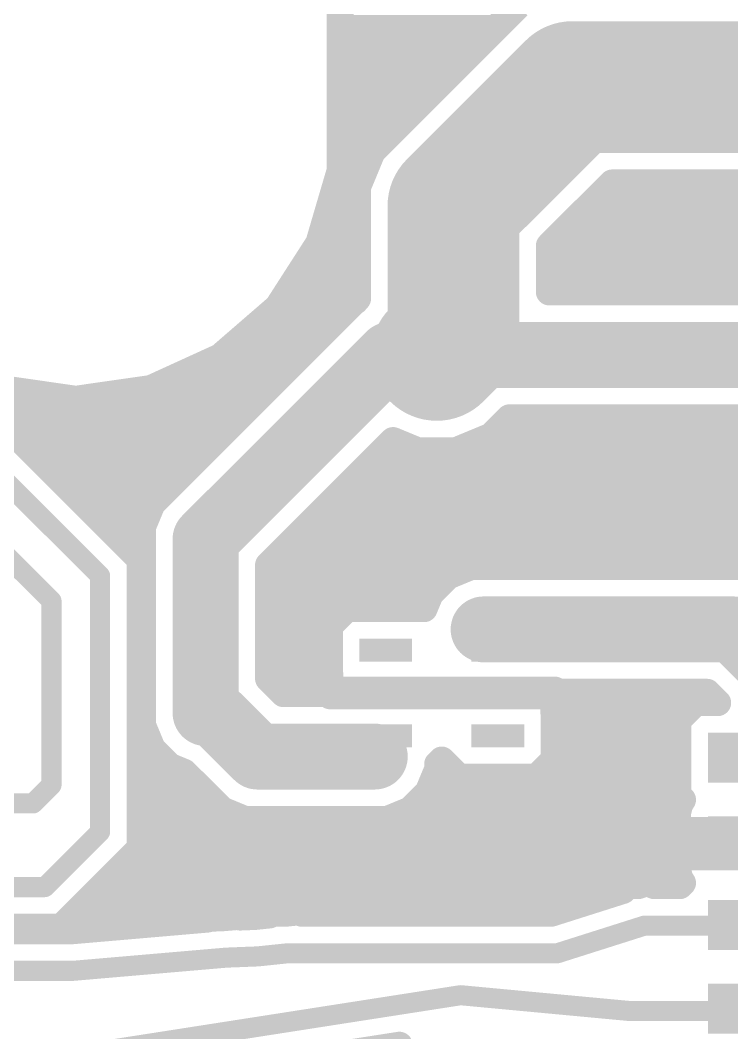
# Model space of a CAD drawing. Extents: x -40.6 to 40.6, y -25.6 to 25.6.
# Drawn here: x 13.29 to 24.08, y 2.24 to 17.6 of the extents above; entities that cross this region are included whole.
import ezdxf

# ---------------------------------------------------------------- set-up
doc = ezdxf.new("R2010")
doc.units = 0
doc.layers.add('16', color=175, linetype='CONTINUOUS')

# ---------------------------------------------------------------- blocks, each defined once
blk = doc.blocks.new('RECT')
blk.add_solid([(-0.5, -0.5), (0.5, -0.5), (-0.5, 0.5), (0.5, 0.5)])

msp = doc.modelspace()

# ---------------------------------------------------------------- linework, layer by layer
at = {"layer": '16'}
for points, const_width in [([(18.1443, 15.324), (18.1443, 25.3659)], 0.4064), ([(20.843, 17.8182), (19.0396, 16.0148)], 0.4064), ([(18.1443, 17.4752), (20.5001, 17.4752)], 0.4064), ([(21.6662, 16.5862), (19.8628, 14.7828)], 2), ([(21.8948, 16.5862), (21.6662, 16.5862)], 2), ([(31.0896, 16.5862), (21.8948, 16.5862)], 2), ([(18.1443, 17.0688), (20.0937, 17.0688)], 0.4064), ([(18.1443, 16.6624), (19.6873, 16.6624)], 0.4064), ([(18.1443, 16.256), (19.2809, 16.256)], 0.4064), ([(19.0396, 16.0148), (18.6308, 15.606)], 0.4064), ([(18.1443, 15.8496), (18.8745, 15.8496)], 0.4064), ([(18.6308, 15.606), (18.4096, 15.0719)], 0.4064), ([(19.8628, 14.7828), (19.8628, 12.7762)], 2), ([(17.8195, 14.2178), (18.1443, 15.324)], 0.4064), ([(18.1443, 15.4432), (18.5634, 15.4432)], 0.4064), ([(18.06, 15.0368), (18.4096, 15.0368)], 0.4064), ([(18.4096, 15.0719), (18.4096, 13.3781)], 0.4064), ([(21.316, 14.1809), (22.2681, 15.133)], 0.4064), ([(22.1719, 15.0368), (28.999, 15.0368)], 0.4064), ([(22.2681, 15.133), (28.9434, 15.133)], 0.4064), ([(17.9406, 14.6304), (18.4096, 14.6304)], 0.4064), ([(21.7655, 14.6304), (29.3437, 14.6304)], 0.4064), ([(17.1962, 13.2479), (17.8195, 14.2178)], 0.4064), ([(17.8195, 14.2178), (17.8195, 14.2178)], 0.4064), ([(17.8213, 14.224), (18.4096, 14.224)], 0.4064), ([(21.316, 13.4754), (21.316, 14.1809)], 0.4064), ([(21.3591, 14.224), (29.8618, 14.224)], 0.4064), ([(17.5623, 13.8176), (18.4096, 13.8176)], 0.4064), ([(21.316, 13.8176), (32.6728, 13.8176)], 0.4064), ([(13.9827, 9.6901), (9.8552, 13.8176)], 0.3048), ([(19.8628, 12.7762), (19.6088, 12.5222)], 2), ([(28.4598, 13.4754), (21.316, 13.4754)], 0.4064), ([(18.3577, 13.3303), (15.5637, 10.5363)], 0.4064), ([(17.3011, 13.4112), (18.4096, 13.4112)], 0.4064), ([(18.3733, 13.3367), (18.3577, 13.3303)], 0.4064), ([(18.3768, 13.3454), (18.3733, 13.3367)], 0.4064), ([(18.4096, 13.3781), (18.3768, 13.3454)], 0.4064), ([(16.3249, 12.493), (17.1962, 13.2479)], 0.4064), ([(17.1962, 13.2479), (17.1962, 13.2479)], 0.4064), ([(17.1962, 13.2479), (17.1962, 13.2479)], 0.4064), ([(9.5504, 13.0048), (13.589, 8.9662)], 0.3048), ([(16.9156, 13.0048), (18.0322, 13.0048)], 0.4064), ([(18.8976, 12.5222), (16.1036, 9.7282)], 1), ([(19.6088, 12.5222), (18.8976, 12.5222)], 1), ([(19.6088, 12.5222), (27.6352, 12.5222)], 1), ([(16.4466, 12.5984), (17.6258, 12.5984)], 0.4064), ([(14.5883, 9.9409), (12.1128, 12.4165)], 0.4064), ([(15.2762, 12.014), (16.3249, 12.493)], 0.4064), ([(16.3249, 12.493), (16.3249, 12.493)], 0.4064), ([(15.6659, 12.192), (17.2194, 12.192)], 0.4064), ([(12.994, 12.014), (14.1351, 11.85)], 0.4064), ([(14.1351, 11.85), (15.2762, 12.014)], 0.4064), ([(15.2762, 12.014), (15.2762, 12.014)], 0.4064), ([(12.7436, 11.7856), (16.813, 11.7856)], 0.4064), ([(14.1351, 11.85), (14.1351, 11.85)], 0.4064), ([(20.432, 11.2902), (20.7107, 11.569)], 0.4064), ([(20.7107, 11.569), (27.8754, 11.569)], 0.4064), ([(13.15, 11.3792), (16.4066, 11.3792)], 0.4064), ([(20.5209, 11.3792), (28.0652, 11.3792)], 0.4064), ([(17.0568, 9.3334), (18.9469, 11.2234)], 0.4064), ([(18.9469, 11.2234), (19.3197, 11.069)], 0.4064), ([(19.8979, 11.069), (20.432, 11.2902)], 0.4064), ([(19.3197, 11.069), (19.8979, 11.069)], 0.4064), ([(13.5564, 10.9728), (16.0002, 10.9728)], 0.4064), ([(18.6962, 10.9728), (28.4716, 10.9728)], 0.4064), ([(13.9628, 10.5664), (15.5938, 10.5664)], 0.4064), ([(18.2898, 10.5664), (28.878, 10.5664)], 0.4064), ([(15.5637, 10.5363), (15.2955, 10.2681)], 0.4064), ([(15.2955, 10.2681), (15.1504, 9.9178)], 0.4064), ([(14.3692, 10.16), (15.2507, 10.16)], 0.4064), ([(17.8834, 10.16), (29.2844, 10.16)], 0.4064), ([(14.6018, 9.9274), (14.5883, 9.9409)], 0.4064), ([(16.1036, 9.7282), (16.1036, 7.0866)], 1), ([(15.109, 9.4202), (14.6018, 9.9274)], 0.4064), ([(14.6018, 9.9274), (14.6018, 9.9274)], 0.4064), ([(15.1504, 9.9178), (15.1504, 6.897)], 0.4064), ([(13.9827, 9.6901), (14.0716, 9.6012)], 0.3048), ([(14.0716, 9.6012), (13.9827, 9.6901)], 0.3048), ([(14.7756, 9.7536), (15.1504, 9.7536)], 0.4064), ([(17.477, 9.7536), (29.6908, 9.7536)], 0.4064), ([(18.5674, 9.7282), (17.78, 8.9408)], 0.5), ([(18.8976, 9.7282), (18.5674, 9.7282)], 0.5), ([(18.8976, 9.7282), (28.1178, 9.7282)], 0.5), ([(14.351, 9.3218), (14.0716, 9.6012)], 0.3048), ([(15.109, 5.0324), (15.109, 9.4202)], 0.4064), ([(15.109, 9.3472), (15.1504, 9.3472)], 0.4064), ([(17.0568, 7.6084), (17.0568, 9.3334)], 0.4064), ([(17.0706, 9.3472), (30.0972, 9.3472)], 0.4064), ([(14.5034, 9.1694), (14.351, 9.3218)], 0.3048), ([(20.1304, 9.3098), (19.7801, 9.1647)], 0.4064), ([(24.2942, 9.3098), (20.1304, 9.3098)], 0.4064), ([(14.5034, 9.1186), (14.5034, 9.1694)], 0.3048), ([(14.5034, 9.1186), (14.5034, 5.588)], 0.3048), ([(19.7801, 9.1647), (19.5119, 8.8965)], 0.4064), ([(13.589, 8.9662), (13.7668, 8.7884)], 0.3048), ([(15.109, 8.9408), (15.1504, 8.9408)], 0.4064), ([(17.0568, 8.9408), (19.5562, 8.9408)], 0.4064), ([(17.78, 8.9408), (17.78, 7.62)], 0.5), ([(19.5119, 8.8965), (19.4179, 8.6696)], 0.4064), ([(13.7668, 8.7884), (13.7668, 6.1722)], 0.3048), ([(18.2473, 8.6696), (17.9818, 8.4041)], 0.4064), ([(19.4179, 8.6696), (18.2473, 8.6696)], 0.4064), ([(20.3962, 8.3566), (20.32, 8.3566)], 1), ([(24.0538, 8.3566), (20.3962, 8.3566)], 1), ([(24.0538, 8.3566), (24.1046, 8.3566)], 1), ([(24.1046, 8.3566), (25.1206, 7.3406)], 1), ([(15.109, 8.5344), (15.1504, 8.5344)], 0.4064), ([(17.0568, 8.5344), (18.1121, 8.5344)], 0.4064), ([(17.9818, 8.4041), (17.9818, 7.6787)], 0.4064), ([(20.535, 8.2178), (20.3962, 8.3566)], 0.3048), ([(15.109, 8.128), (15.1504, 8.128)], 0.4064), ([(17.0568, 8.128), (17.9818, 8.128)], 0.4064), ([(20.535, 8.0414), (20.535, 8.2178)], 0.3048), ([(15.109, 7.7216), (15.1504, 7.7216)], 0.4064), ([(17.0568, 7.7216), (17.9818, 7.7216)], 0.4064), ([(18.0086, 7.3914), (17.78, 7.62)], 0.5), ([(17.9897, 7.6708), (17.9778, 7.6266)], 0.4064), ([(17.9818, 7.6787), (17.9897, 7.6708)], 0.4064), ([(17.2858, 7.3794), (17.0568, 7.6084)], 0.4064), ([(17.9778, 7.6266), (17.9778, 7.3914)], 0.4064), ([(17.9778, 7.3794), (17.2858, 7.3794)], 0.4064), ([(18.1102, 7.3914), (18.0086, 7.3914)], 0.5), ([(17.9778, 7.3914), (18.835, 7.3914)], 0.4064), ([(18.835, 7.3914), (17.9778, 7.3914)], 0.4064), ([(17.9778, 7.3914), (17.9778, 7.3794)], 0.4064), ([(18.4658, 7.3914), (18.1102, 7.3914)], 0.5), ([(18.835, 7.3914), (18.4658, 7.3914)], 0.5), ([(18.4658, 7.3914), (20.535, 7.3914)], 0.5), ([(18.835, 7.3914), (18.835, 7.3914)], 0.4064), ([(20.535, 7.3914), (18.835, 7.3914)], 0.4064), ([(18.835, 7.3914), (18.835, 7.3914)], 0.4064), ([(18.835, 7.3914), (19.6922, 7.3914)], 0.4064), ([(19.6922, 7.3914), (20.535, 7.3914)], 0.4064), ([(20.535, 7.3914), (20.9804, 7.3914)], 0.5), ([(21.3922, 7.3914), (20.535, 7.3914)], 0.4064), ([(20.535, 7.3914), (20.535, 7.3914)], 0.4064), ([(20.535, 7.3914), (21.3922, 7.3914)], 0.4064), ([(20.535, 7.3914), (20.535, 7.3914)], 0.4064), ([(20.9804, 7.3914), (21.3868, 7.3914)], 0.5), ([(21.3868, 7.3914), (22.9108, 5.8674)], 0.5), ([(21.3922, 7.3914), (21.3922, 7.4034)], 0.4064), ([(21.3922, 7.4034), (23.7098, 7.4034)], 0.4064), ([(21.3922, 7.1562), (21.3922, 7.3914)], 0.4064), ([(23.7098, 7.4034), (23.87, 7.2432)], 0.4064), ([(15.109, 7.3152), (15.1504, 7.3152)], 0.4064), ([(16.3068, 7.0104), (16.891, 6.4262)], 1), ([(21.3922, 7.3152), (23.798, 7.3152)], 0.4064), ([(23.5323, 7.2432), (23.2668, 6.9777)], 0.4064), ([(23.87, 7.2432), (23.5323, 7.2432)], 0.4064), ([(16.1798, 7.0104), (16.1036, 7.0866)], 0.5), ([(16.3068, 7.0104), (16.1798, 7.0104)], 0.5), ([(21.3803, 7.112), (21.3922, 7.1562)], 0.4064), ([(21.3882, 7.1041), (21.3803, 7.112)], 0.4064), ([(21.3882, 6.3787), (21.3882, 7.1041)], 0.4064), ([(15.109, 6.9088), (15.1504, 6.9088)], 0.4064), ([(15.1504, 6.897), (15.2955, 6.5467)], 0.4064), ([(21.3882, 6.9088), (23.2668, 6.9088)], 0.4064), ([(23.2668, 6.9777), (23.2668, 5.8423)], 0.4064), ([(16.891, 6.4262), (18.4912, 6.4262)], 1), ([(18.4912, 6.4262), (18.669, 6.4262)], 1), ([(18.8064, 6.7414), (18.4912, 6.4262)], 0.3048), ([(18.835, 6.7414), (18.8064, 6.7414)], 0.3048), ([(15.109, 6.5024), (15.3398, 6.5024)], 0.4064), ([(15.2955, 6.5467), (15.5637, 6.2785)], 0.4064), ([(18.3778, 6.5396), (18.4912, 6.4262)], 0.3048), ([(21.3882, 6.5024), (23.2668, 6.5024)], 0.4064), ([(15.5637, 6.2785), (15.7805, 6.1887)], 0.4064), ([(19.6222, 6.3127), (19.685, 6.3755)], 0.4064), ([(19.6222, 6.2366), (19.6222, 6.3127)], 0.4064), ([(19.685, 6.3755), (19.9473, 6.1132)], 0.4064), ([(21.1227, 6.1132), (21.3882, 6.3787)], 0.4064), ([(13.7668, 6.1722), (13.7668, 5.9944)], 0.3048), ([(15.7805, 6.1887), (16.0829, 5.8863)], 0.4064), ([(19.4771, 5.8863), (19.6222, 6.2366)], 0.4064), ([(19.9473, 6.1132), (21.1227, 6.1132)], 0.4064), ([(13.7668, 5.9944), (13.4874, 5.715)], 0.3048), ([(15.109, 6.096), (15.8732, 6.096)], 0.4064), ([(19.564, 6.096), (23.2668, 6.096)], 0.4064), ([(16.0829, 5.8863), (16.3511, 5.6181)], 0.4064), ([(19.2089, 5.6181), (19.4771, 5.8863)], 0.4064), ([(22.9108, 5.8674), (22.9108, 5.4356)], 0.5), ([(23.2668, 5.8423), (23.3374, 5.7717)], 0.4064), ([(11.5376, 5.715), (13.4874, 5.715)], 0.3048), ([(15.109, 5.6896), (16.2796, 5.6896)], 0.4064), ([(19.2804, 5.6896), (23.2921, 5.6896)], 0.4064), ([(23.294, 5.6965), (23.2628, 5.5802)], 0.4064), ([(23.3374, 5.7717), (23.294, 5.6965)], 0.4064), ([(14.5034, 5.588), (14.5034, 5.2832)], 0.3048), ([(16.3511, 5.6181), (16.7014, 5.473)], 0.4064), ([(18.8586, 5.473), (19.2089, 5.6181)], 0.4064), ([(22.9108, 5.4356), (23.2664, 5.08)], 0.5), ([(23.2628, 5.5802), (23.2628, 5.14)], 0.4064), ([(16.7014, 5.473), (18.8586, 5.473)], 0.4064), ([(14.4526, 5.2324), (14.351, 5.1308)], 0.3048), ([(14.5034, 5.2832), (14.4526, 5.2324)], 0.3048), ([(15.109, 5.2832), (23.2628, 5.2832)], 0.4064), ([(23.2664, 5.1054), (23.2918, 5.1054)], 0.8128), ([(23.2918, 5.1054), (26.8604, 5.1054)], 0.8128), ([(13.6652, 4.445), (14.351, 5.1308)], 0.3048), ([(14.7034, 4.6268), (15.109, 5.0324)], 0.4064), ([(23.2918, 5.1054), (23.2664, 5.1054)], 0.5), ([(23.2664, 5.08), (23.3172, 5.08)], 0.5), ([(23.3172, 5.08), (23.2918, 5.1054)], 0.5), ([(23.2628, 5.14), (26.895, 5.14)], 0.4064), ([(26.895, 5.14), (23.2628, 5.14)], 0.4064), ([(23.2628, 5.14), (23.2628, 4.6998)], 0.4064), ([(14.9534, 4.8768), (23.2628, 4.8768)], 0.4064), ([(14.6018, 4.5252), (14.7034, 4.6268)], 0.4064), ([(23.2628, 4.6998), (23.294, 4.5835)], 0.4064), ([(23.294, 4.5835), (23.3374, 4.5083)], 0.4064), ([(13.916, 3.8394), (14.6018, 4.5252)], 0.4064), ([(14.547, 4.4704), (22.6771, 4.4704)], 0.4064), ([(14.6018, 4.5252), (14.6018, 4.5252)], 0.4064), ([(22.5076, 4.4664), (22.4345, 4.3933)], 0.4064), ([(22.6645, 4.4664), (22.5076, 4.4664)], 0.4064), ([(22.8141, 4.5139), (22.6645, 4.4664)], 0.4064), ([(22.9059, 4.4664), (22.8141, 4.5139)], 0.4064), ([(22.8981, 4.4704), (23.2995, 4.4704)], 0.4064), ([(23.2955, 4.4664), (22.9059, 4.4664)], 0.4064), ([(23.3374, 4.5083), (23.2955, 4.4664)], 0.4064), ([(13.6144, 4.445), (11.5376, 4.445)], 0.3048), ([(13.6144, 4.445), (13.6652, 4.445)], 0.3048), ([(22.4345, 4.3933), (21.3453, 4.0472)], 0.4064), ([(16.1307, 3.9582), (14.0709, 3.7806)], 0.4064), ([(14.1406, 4.064), (17.4777, 4.064)], 0.4064), ([(16.1418, 3.9702), (16.1307, 3.9582)], 0.4064), ([(16.3784, 3.9796), (16.1418, 3.9702)], 0.4064), ([(16.6143, 3.9999), (16.3784, 3.9796)], 0.4064), ([(16.6268, 3.9894), (16.6143, 3.9999)], 0.4064), ([(16.8537, 3.9983), (16.6268, 3.9894)], 0.4064), ([(17.0732, 4.0214), (16.8537, 3.9983)], 0.4064), ([(17.099, 4.0472), (17.0732, 4.0214)], 0.4064), ([(17.318, 4.0472), (17.099, 4.0472)], 0.4064), ([(17.5359, 4.0701), (17.318, 4.0472)], 0.4064), ([(17.5642, 4.0472), (17.5359, 4.0701)], 0.4064), ([(17.5435, 4.064), (21.3982, 4.064)], 0.4064), ([(21.3453, 4.0472), (17.5642, 4.0472)], 0.4064), ([(12.4729, 3.8394), (13.916, 3.8394)], 0.4064), ([(21.4392, 3.4416), (22.7584, 3.8608)], 0.3048), ([(26.8858, 3.8608), (22.7584, 3.8608)], 0.3048), ([(14.0709, 3.7806), (12.4729, 3.7806)], 0.4064), ([(16.4164, 3.375), (16.8974, 3.394)], 0.3048), ([(16.8974, 3.394), (17.3498, 3.4416)], 0.3048), ([(17.3498, 3.4416), (21.4392, 3.4416)], 0.3048), ([(14.097, 3.175), (16.4164, 3.375)], 0.3048), ([(13.9446, 3.175), (11.5376, 3.175)], 0.3048), ([(14.097, 3.175), (13.9446, 3.175)], 0.3048), ([(14.1986, 1.905), (19.9694, 2.805)], 0.3048), ([(19.9694, 2.805), (22.5298, 2.5654)], 0.3048), ([(22.5298, 2.5654), (26.7462, 2.5654)], 0.3048), ([(15.2615, 1.4579), (19.0414, 2.0474)], 0.4064), ([(18.943, 2.032), (19.0261, 2.032)], 0.4064), ([(19.0414, 2.0474), (18.9975, 2.0035)], 0.4064)]:
    msp.add_lwpolyline(points, dxfattribs=dict(at, const_width=const_width))
for points, const_width in [([(18.1443, 17.5768, 1), (18.1443, 17.3736)], 0.2032), ([(20.5001, 17.3736, 1), (20.5001, 17.5768)], 0.2032), ([(21.6662, 17.0862, 1), (21.6662, 16.0862)], 1), ([(22.0198, 16.2326, 1), (21.3126, 16.9398)], 1), ([(21.8948, 17.0862, 1), (21.8948, 16.0862)], 1), ([(21.8948, 16.0862, 1), (21.8948, 17.0862)], 1), ([(18.1443, 17.1704, 1), (18.1443, 16.9672)], 0.2032), ([(20.0937, 16.9672, 1), (20.0937, 17.1704)], 0.2032), ([(18.1443, 16.764, 1), (18.1443, 16.5608)], 0.2032), ([(19.6873, 16.5608, 1), (19.6873, 16.764)], 0.2032), ([(18.1443, 16.3576, 1), (18.1443, 16.1544)], 0.2032), ([(19.2809, 16.1544, 1), (19.2809, 16.3576)], 0.2032), ([(18.9678, 16.0866, 1), (19.1115, 15.9429)], 0.2032), ([(19.1115, 15.9429, 1), (18.9678, 16.0866)], 0.2032), ([(18.1443, 15.9512, 1), (18.1443, 15.748)], 0.2032), ([(18.8745, 15.748, 1), (18.8745, 15.9512)], 0.2032), ([(18.559, 15.6778, 1), (18.7027, 15.5341)], 0.2032), ([(18.7247, 15.5671, 1), (18.537, 15.6448)], 0.2032), ([(20.3628, 14.7828, 1), (19.3628, 14.7828)], 1), ([(18.1443, 15.5448, 1), (18.1443, 15.3416)], 0.2032), ([(18.2418, 15.2953, 1), (18.0468, 15.3526)], 0.2032), ([(18.5634, 15.3416, 1), (18.5634, 15.5448)], 0.2032), ([(19.5092, 15.1364, 1), (20.2164, 14.4292)], 1), ([(18.0427, 15.324, 1), (18.2459, 15.324)], 0.2032), ([(18.06, 15.1384, 1), (18.06, 14.9352)], 0.2032), ([(18.5112, 15.0719, 1), (18.308, 15.0719)], 0.2032), ([(18.3157, 15.1107, 1), (18.5035, 15.033)], 0.2032), ([(18.4096, 14.9352, 1), (18.4096, 15.1384)], 0.2032), ([(22.1719, 15.1384, 1), (22.1719, 14.9352)], 0.2032), ([(22.2681, 15.2346, 1), (22.2681, 15.0314)], 0.2032), ([(22.34, 15.0612, 1), (22.1963, 15.2048)], 0.2032), ([(17.9406, 14.732, 1), (17.9406, 14.5288)], 0.2032), ([(18.4096, 14.5288, 1), (18.4096, 14.732)], 0.2032), ([(21.7655, 14.732, 1), (21.7655, 14.5288)], 0.2032), ([(17.9211, 14.2178, 1), (17.7179, 14.2178)], 0.2032), ([(17.722, 14.2464, 1), (17.917, 14.1892)], 0.2032), ([(17.7179, 14.2178, 1), (17.9211, 14.2178)], 0.2032), ([(17.8213, 14.3256, 1), (17.8213, 14.1224)], 0.2032), ([(17.905, 14.1629, 1), (17.734, 14.2727)], 0.2032), ([(18.4096, 14.1224, 1), (18.4096, 14.3256)], 0.2032), ([(21.4176, 14.1809, 1), (21.2144, 14.1809)], 0.2032), ([(21.2442, 14.2527, 1), (21.3878, 14.109)], 0.2032), ([(21.3591, 14.3256, 1), (21.3591, 14.1224)], 0.2032), ([(17.5623, 13.9192, 1), (17.5623, 13.716)], 0.2032), ([(18.4096, 13.716, 1), (18.4096, 13.9192)], 0.2032), ([(21.316, 13.9192, 1), (21.316, 13.716)], 0.2032), ([(20.2164, 12.4226, 1), (19.5092, 13.1298)], 1), ([(21.316, 13.577, 1), (21.316, 13.3738)], 0.2032), ([(17.3011, 13.5128, 1), (17.3011, 13.3096)], 0.2032), ([(18.3188, 13.4242, 1), (18.3965, 13.2364)], 0.2032), ([(18.4707, 13.3065, 1), (18.283, 13.3842)], 0.2032), ([(18.4295, 13.2584, 1), (18.2858, 13.4021)], 0.2032), ([(18.4121, 13.2429, 1), (18.3344, 13.4306)], 0.2032), ([(18.4814, 13.3063, 1), (18.3378, 13.45)], 0.2032), ([(18.4096, 13.3096, 1), (18.4096, 13.5128)], 0.2032), ([(21.2144, 13.4754, 1), (21.4176, 13.4754)], 0.2032), ([(17.1962, 13.3495, 1), (17.1962, 13.1463)], 0.2032), ([(17.2978, 13.2479, 1), (17.0946, 13.2479)], 0.2032), ([(17.1107, 13.3029, 1), (17.2817, 13.193)], 0.2032), ([(17.2627, 13.1712, 1), (17.1297, 13.3247)], 0.2032), ([(17.1962, 13.1463, 1), (17.1962, 13.3495)], 0.2032), ([(18.2794, 13.3756, 1), (18.4671, 13.2979)], 0.2032), ([(18.305, 13.4172, 1), (18.4487, 13.2735)], 0.2032), ([(18.308, 13.3781, 1), (18.5112, 13.3781)], 0.2032), ([(19.2552, 12.8758, 1), (19.9624, 12.1686)], 1), ([(17.0946, 13.2479, 1), (17.2978, 13.2479)], 0.2032), ([(19.3628, 12.7762, 1), (20.3628, 12.7762)], 1), ([(16.9156, 13.1064, 1), (16.9156, 12.9032)], 0.2032), ([(18.0322, 12.9032, 1), (18.0322, 13.1064)], 0.2032), ([(18.8976, 12.7722, 1), (18.8976, 12.2722)], 0.5), ([(19.0744, 12.3454, 1), (18.7208, 12.699)], 0.5), ([(19.6088, 12.7722, 1), (19.6088, 12.2722)], 0.5), ([(19.6088, 12.2722, 1), (19.6088, 12.7722)], 0.5), ([(16.4466, 12.7, 1), (16.4466, 12.4968)], 0.2032), ([(17.6258, 12.4968, 1), (17.6258, 12.7)], 0.2032), ([(16.3249, 12.5946, 1), (16.3249, 12.3914)], 0.2032), ([(16.2584, 12.5697, 1), (16.3915, 12.4162)], 0.2032), ([(16.3671, 12.4005, 1), (16.2827, 12.5854)], 0.2032), ([(16.3249, 12.3914, 1), (16.3249, 12.5946)], 0.2032), ([(15.6659, 12.2936, 1), (15.6659, 12.0904)], 0.2032), ([(17.2194, 12.0904, 1), (17.2194, 12.2936)], 0.2032), ([(15.2762, 12.1156, 1), (15.2762, 11.9124)], 0.2032), ([(15.234, 12.1065, 1), (15.3184, 11.9216)], 0.2032), ([(15.2907, 11.9135, 1), (15.2618, 12.1146)], 0.2032), ([(15.2762, 11.9124, 1), (15.2762, 12.1156)], 0.2032), ([(14.1351, 11.9516, 1), (14.1351, 11.7484)], 0.2032), ([(14.1206, 11.9505, 1), (14.1496, 11.7494)], 0.2032), ([(14.1206, 11.7494, 1), (14.1496, 11.9505)], 0.2032), ([(14.1351, 11.7484, 1), (14.1351, 11.9516)], 0.2032), ([(16.813, 11.684, 1), (16.813, 11.8872)], 0.2032), ([(20.7107, 11.6706, 1), (20.7107, 11.4674)], 0.2032), ([(20.7826, 11.4972, 1), (20.6389, 11.6408)], 0.2032), ([(16.4066, 11.2776, 1), (16.4066, 11.4808)], 0.2032), ([(20.5209, 11.4808, 1), (20.5209, 11.2776)], 0.2032), ([(18.9858, 11.3173, 1), (18.908, 11.1296)], 0.2032), ([(19.0187, 11.1516, 1), (18.875, 11.2953)], 0.2032), ([(20.3601, 11.3621, 1), (20.5038, 11.2184)], 0.2032), ([(20.4708, 11.1964, 1), (20.3931, 11.3841)], 0.2032), ([(19.3197, 11.1706, 1), (19.3197, 10.9674)], 0.2032), ([(19.2809, 10.9751, 1), (19.3586, 11.1629)], 0.2032), ([(19.859, 11.1629, 1), (19.9367, 10.9751)], 0.2032), ([(19.8979, 10.9674, 1), (19.8979, 11.1706)], 0.2032), ([(13.5564, 11.0744, 1), (13.5564, 10.8712)], 0.2032), ([(16.0002, 10.8712, 1), (16.0002, 11.0744)], 0.2032), ([(18.6962, 11.0744, 1), (18.6962, 10.8712)], 0.2032), ([(13.9628, 10.668, 1), (13.9628, 10.4648)], 0.2032), ([(15.5938, 10.4648, 1), (15.5938, 10.668)], 0.2032), ([(18.2898, 10.668, 1), (18.2898, 10.4648)], 0.2032), ([(15.4918, 10.6081, 1), (15.6355, 10.4644)], 0.2032), ([(15.6355, 10.4644, 1), (15.4918, 10.6081)], 0.2032), ([(15.3894, 10.2293, 1), (15.2016, 10.307)], 0.2032), ([(14.3692, 10.2616, 1), (14.3692, 10.0584)], 0.2032), ([(15.2237, 10.34, 1), (15.3674, 10.1963)], 0.2032), ([(15.2507, 10.0584, 1), (15.2507, 10.2616)], 0.2032), ([(17.8834, 10.2616, 1), (17.8834, 10.0584)], 0.2032), ([(14.6601, 10.0128, 1), (14.5164, 9.8691)], 0.2032), ([(16.3536, 9.7282, 1), (15.8536, 9.7282)], 0.5), ([(15.9268, 9.905, 1), (16.2804, 9.5514)], 0.5), ([(14.6018, 10.029, 1), (14.6018, 9.8258)], 0.2032), ([(14.6737, 9.9992, 1), (14.53, 9.8556)], 0.2032), ([(14.5165, 9.8691, 1), (14.6601, 10.0128)], 0.2032), ([(14.53, 9.8556, 1), (14.6737, 9.9992)], 0.2032), ([(14.6018, 9.8258, 1), (14.6018, 10.029)], 0.2032), ([(15.252, 9.9178, 1), (15.0488, 9.9178)], 0.2032), ([(15.0565, 9.9567, 1), (15.2443, 9.8789)], 0.2032), ([(14.0366, 9.744, 1), (13.9288, 9.6362)], 0.1524), ([(14.0366, 9.744, 1), (13.9288, 9.6362)], 0.1524), ([(14.7756, 9.8552, 1), (14.7756, 9.652)], 0.2032), ([(15.1504, 9.652, 1), (15.1504, 9.8552)], 0.2032), ([(17.477, 9.8552, 1), (17.477, 9.652)], 0.2032), ([(18.5674, 9.8532, 1), (18.5674, 9.6032)], 0.25), ([(18.6558, 9.6398, 1), (18.479, 9.8166)], 0.25), ([(18.8976, 9.8532, 1), (18.8976, 9.6032)], 0.25), ([(18.8976, 9.6032, 1), (18.8976, 9.8532)], 0.25), ([(13.9288, 9.6362, 1), (14.0366, 9.744)], 0.1524), ([(14.1255, 9.6551, 1), (14.0177, 9.5473)], 0.1524), ([(14.0177, 9.5473, 1), (14.1255, 9.6551)], 0.1524), ([(14.0177, 9.5473, 1), (14.1255, 9.6551)], 0.1524), ([(15.2106, 9.4202, 1), (15.0074, 9.4202)], 0.2032), ([(15.109, 9.4488, 1), (15.109, 9.2456)], 0.2032), ([(15.0372, 9.3484, 1), (15.1808, 9.4921)], 0.2032), ([(15.1504, 9.2456, 1), (15.1504, 9.4488)], 0.2032), ([(17.1584, 9.3334, 1), (16.9552, 9.3334)], 0.2032), ([(17.0706, 9.4488, 1), (17.0706, 9.2456)], 0.2032), ([(14.4049, 9.3757, 1), (14.2971, 9.2679)], 0.1524), ([(14.2971, 9.2679, 1), (14.4049, 9.3757)], 0.1524), ([(16.985, 9.4052, 1), (17.1286, 9.2615)], 0.2032), ([(20.1304, 9.4114, 1), (20.1304, 9.2082)], 0.2032), ([(20.1693, 9.2159, 1), (20.0915, 9.4037)], 0.2032), ([(14.5796, 9.1694, 1), (14.4272, 9.1694)], 0.1524), ([(14.5796, 9.1186, 1), (14.4272, 9.1186)], 0.1524), ([(14.4495, 9.1155, 1), (14.5573, 9.2233)], 0.1524), ([(19.7412, 9.2585, 1), (19.8189, 9.0708)], 0.2032), ([(19.8519, 9.0928, 1), (19.7082, 9.2365)], 0.2032), ([(13.6429, 9.0201, 1), (13.5351, 8.9123)], 0.1524), ([(13.5351, 8.9123, 1), (13.6429, 9.0201)], 0.1524), ([(14.4272, 9.1186, 1), (14.5796, 9.1186)], 0.1524), ([(15.109, 9.0424, 1), (15.109, 8.8392)], 0.2032), ([(15.1504, 8.8392, 1), (15.1504, 9.0424)], 0.2032), ([(17.0568, 9.0424, 1), (17.0568, 8.8392)], 0.2032), ([(17.905, 8.9408, 1), (17.655, 8.9408)], 0.25), ([(17.6916, 9.0292, 1), (17.8684, 8.8524)], 0.25), ([(19.4401, 8.9684, 1), (19.5838, 8.8247)], 0.2032), ([(19.6058, 8.8577, 1), (19.418, 8.9354)], 0.2032), ([(19.5562, 8.8392, 1), (19.5562, 9.0424)], 0.2032), ([(13.843, 8.7884, 1), (13.6906, 8.7884)], 0.1524), ([(13.7129, 8.7345, 1), (13.8207, 8.8423)], 0.1524), ([(18.2473, 8.7712, 1), (18.2473, 8.568)], 0.2032), ([(18.3191, 8.5978, 1), (18.1754, 8.7414)], 0.2032), ([(19.324, 8.7085, 1), (19.5118, 8.6307)], 0.2032), ([(19.4179, 8.568, 1), (19.4179, 8.7712)], 0.2032), ([(20.32, 8.6066, 1), (20.32, 8.1066)], 0.5), ([(20.3962, 8.6066, 1), (20.3962, 8.1066)], 0.5), ([(20.3962, 8.1066, 1), (20.3962, 8.6066)], 0.5), ([(24.0538, 8.6066, 1), (24.0538, 8.1066)], 0.5), ([(24.2814, 8.5334, 1), (23.9278, 8.1798)], 0.5), ([(24.0538, 8.1066, 1), (24.0538, 8.6066)], 0.5), ([(24.1046, 8.1066, 1), (24.1046, 8.6066)], 0.5), ([(15.109, 8.636, 1), (15.109, 8.4328)], 0.2032), ([(15.1504, 8.4328, 1), (15.1504, 8.636)], 0.2032), ([(17.0568, 8.636, 1), (17.0568, 8.4328)], 0.2032), ([(18.0834, 8.4041, 1), (17.8802, 8.4041)], 0.2032), ([(18.1121, 8.4328, 1), (18.1121, 8.636)], 0.2032), ([(17.91, 8.476, 1), (18.0536, 8.3323)], 0.2032), ([(20.4501, 8.4105, 1), (20.3423, 8.3027)], 0.1524), ([(15.109, 8.2296, 1), (15.109, 8.0264)], 0.2032), ([(15.1504, 8.0264, 1), (15.1504, 8.2296)], 0.2032), ([(17.0568, 8.2296, 1), (17.0568, 8.0264)], 0.2032), ([(17.9818, 8.0264, 1), (17.9818, 8.2296)], 0.2032), ([(20.6112, 8.2178, 1), (20.4588, 8.2178)], 0.1524), ([(20.4811, 8.1639, 1), (20.5889, 8.2717)], 0.1524), ([(20.4588, 8.0414, 1), (20.6112, 8.0414)], 0.1524), ([(15.109, 7.8232, 1), (15.109, 7.62)], 0.2032), ([(15.1504, 7.62, 1), (15.1504, 7.8232)], 0.2032), ([(17.0568, 7.8232, 1), (17.0568, 7.62)], 0.2032), ([(17.8684, 7.7084, 1), (17.6916, 7.5316)], 0.25), ([(18.0536, 7.7505, 1), (17.91, 7.6068)], 0.2032), ([(18.0878, 7.6445, 1), (17.8915, 7.6971)], 0.2032), ([(17.9178, 7.599, 1), (18.0615, 7.7427)], 0.2032), ([(17.9818, 7.62, 1), (17.9818, 7.8232)], 0.2032), ([(17.1286, 7.6803, 1), (16.985, 7.5366)], 0.2032), ([(16.9552, 7.6084, 1), (17.1584, 7.6084)], 0.2032), ([(17.655, 7.62, 1), (17.905, 7.62)], 0.25), ([(18.0794, 7.6266, 1), (17.8762, 7.6266)], 0.2032), ([(17.8797, 7.6529, 1), (18.0759, 7.6003)], 0.2032), ([(17.8802, 7.6787, 1), (18.0834, 7.6787)], 0.2032), ([(17.2858, 7.481, 1), (17.2858, 7.2778)], 0.2032), ([(17.214, 7.3076, 1), (17.3577, 7.4512)], 0.2032), ([(18.0086, 7.5164, 1), (18.0086, 7.2664)], 0.25), ([(17.9778, 7.493, 1), (17.9778, 7.2898)], 0.2032), ([(17.9778, 7.493, 1), (17.9778, 7.2898)], 0.2032), ([(18.0794, 7.3914, 1), (17.8762, 7.3914)], 0.2032), ([(17.9202, 7.303, 1), (18.097, 7.4798)], 0.25), ([(18.1102, 7.5164, 1), (18.1102, 7.2664)], 0.25), ([(17.9778, 7.2778, 1), (17.9778, 7.481)], 0.2032), ([(18.1102, 7.2664, 1), (18.1102, 7.5164)], 0.25), ([(18.4658, 7.5164, 1), (18.4658, 7.2664)], 0.25), ([(18.4658, 7.5164, 1), (18.4658, 7.2664)], 0.25), ([(18.4658, 7.2664, 1), (18.4658, 7.5164)], 0.25), ([(18.9366, 7.3914, 1), (18.7334, 7.3914)], 0.2032), ([(18.835, 7.493, 1), (18.835, 7.2898)], 0.2032), ([(18.9366, 7.3914, 1), (18.7334, 7.3914)], 0.2032), ([(18.835, 7.493, 1), (18.835, 7.2898)], 0.2032), ([(18.835, 7.2664, 1), (18.835, 7.5164)], 0.25), ([(18.835, 7.2898, 1), (18.835, 7.493)], 0.2032), ([(18.835, 7.2898, 1), (18.835, 7.493)], 0.2032), ([(19.6922, 7.493, 1), (19.6922, 7.2898)], 0.2032), ([(19.6922, 7.2898, 1), (19.6922, 7.493)], 0.2032), ([(20.535, 7.5164, 1), (20.535, 7.2664)], 0.25), ([(20.535, 7.493, 1), (20.535, 7.2898)], 0.2032), ([(20.6366, 7.3914, 1), (20.4334, 7.3914)], 0.2032), ([(20.535, 7.493, 1), (20.535, 7.2898)], 0.2032), ([(20.6366, 7.3914, 1), (20.4334, 7.3914)], 0.2032), ([(20.535, 7.2664, 1), (20.535, 7.5164)], 0.25), ([(20.535, 7.2898, 1), (20.535, 7.493)], 0.2032), ([(20.535, 7.2898, 1), (20.535, 7.493)], 0.2032), ([(20.9804, 7.5164, 1), (20.9804, 7.2664)], 0.25), ([(20.9804, 7.2664, 1), (20.9804, 7.5164)], 0.25), ([(21.4752, 7.4798, 1), (21.2984, 7.303)], 0.25), ([(21.4938, 7.4034, 1), (21.2906, 7.4034)], 0.2032), ([(21.3922, 7.505, 1), (21.3922, 7.3018)], 0.2032), ([(21.4938, 7.3914, 1), (21.2906, 7.3914)], 0.2032), ([(21.3868, 7.2664, 1), (21.3868, 7.5164)], 0.25), ([(21.3922, 7.2898, 1), (21.3922, 7.493)], 0.2032), ([(21.3922, 7.2898, 1), (21.3922, 7.493)], 0.2032), ([(23.7816, 7.4752, 1), (23.6379, 7.3316)], 0.2032), ([(23.7098, 7.3018, 1), (23.7098, 7.505)], 0.2032), ([(15.109, 7.4168, 1), (15.109, 7.2136)], 0.2032), ([(15.1504, 7.2136, 1), (15.1504, 7.4168)], 0.2032), ([(16.4836, 7.1872, 1), (16.13, 6.8336)], 0.5), ([(17.8762, 7.3914, 1), (18.0794, 7.3914)], 0.2032), ([(17.8762, 7.3794, 1), (18.0794, 7.3794)], 0.2032), ([(18.7334, 7.3914, 1), (18.9366, 7.3914)], 0.2032), ([(18.7334, 7.3914, 1), (18.9366, 7.3914)], 0.2032), ([(20.4334, 7.3914, 1), (20.6366, 7.3914)], 0.2032), ([(20.4334, 7.3914, 1), (20.6366, 7.3914)], 0.2032), ([(21.3922, 7.4168, 1), (21.3922, 7.2136)], 0.2032), ([(21.2906, 7.3914, 1), (21.4938, 7.3914)], 0.2032), ([(23.5323, 7.3448, 1), (23.5323, 7.1416)], 0.2032), ([(23.6041, 7.1714, 1), (23.4604, 7.315)], 0.2032), ([(23.798, 7.2136, 1), (23.798, 7.4168)], 0.2032), ([(23.7981, 7.1714, 1), (23.9418, 7.315)], 0.2032), ([(23.87, 7.1416, 1), (23.87, 7.3448)], 0.2032), ([(15.8536, 7.0866, 1), (16.3536, 7.0866)], 0.5), ([(16.192, 7.175, 1), (16.0152, 6.9982)], 0.25), ([(16.1798, 7.1354, 1), (16.1798, 6.8854)], 0.25), ([(16.0914, 6.922, 1), (16.2682, 7.0988)], 0.25), ([(16.3068, 6.8854, 1), (16.3068, 7.1354)], 0.25), ([(21.4522, 7.1838, 1), (21.3085, 7.0401)], 0.2032), ([(21.2822, 7.1383, 1), (21.4785, 7.0857)], 0.2032), ([(21.4898, 7.1041, 1), (21.2866, 7.1041)], 0.2032), ([(21.2906, 7.1562, 1), (21.4938, 7.1562)], 0.2032), ([(21.4903, 7.1299, 1), (21.2941, 7.1825)], 0.2032), ([(21.3164, 7.0323, 1), (21.46, 7.176)], 0.2032), ([(15.109, 7.0104, 1), (15.109, 6.8072)], 0.2032), ([(15.2443, 6.9359, 1), (15.0565, 6.8581)], 0.2032), ([(15.1504, 6.8072, 1), (15.1504, 7.0104)], 0.2032), ([(21.3882, 7.0104, 1), (21.3882, 6.8072)], 0.2032), ([(23.3684, 6.9777, 1), (23.1652, 6.9777)], 0.2032), ([(23.195, 7.0496, 1), (23.3386, 6.9059)], 0.2032), ([(23.2668, 6.8072, 1), (23.2668, 7.0104)], 0.2032), ([(15.0488, 6.897, 1), (15.252, 6.897)], 0.2032), ([(16.891, 6.6762, 1), (16.891, 6.1762)], 0.5), ([(18.4912, 6.6762, 1), (18.4912, 6.1762)], 0.5), ([(18.4912, 6.1762, 1), (18.4912, 6.6762)], 0.5), ([(18.669, 6.1762, 1), (18.669, 6.6762)], 0.5), ([(16.7142, 6.2494, 1), (17.0678, 6.603)], 0.5), ([(18.8064, 6.8176, 1), (18.8064, 6.6652)], 0.1524), ([(18.8603, 6.6875, 1), (18.7525, 6.7953)], 0.1524), ([(18.835, 6.6652, 1), (18.835, 6.8176)], 0.1524), ([(15.109, 6.604, 1), (15.109, 6.4008)], 0.2032), ([(15.3674, 6.6185, 1), (15.2237, 6.4748)], 0.2032), ([(15.2016, 6.5078, 1), (15.3894, 6.5855)], 0.2032), ([(15.3398, 6.4008, 1), (15.3398, 6.604)], 0.2032), ([(18.4317, 6.5935, 1), (18.3239, 6.4857)], 0.1524), ([(21.3882, 6.604, 1), (21.3882, 6.4008)], 0.2032), ([(23.2668, 6.4008, 1), (23.2668, 6.604)], 0.2032), ([(15.6025, 6.3724, 1), (15.5248, 6.1846)], 0.2032), ([(18.4373, 6.4801, 1), (18.5451, 6.3723)], 0.1524), ([(18.4373, 6.3723, 1), (18.5451, 6.4801)], 0.1524), ([(19.7238, 6.3127, 1), (19.5206, 6.3127)], 0.2032), ([(19.5504, 6.3845, 1), (19.694, 6.2408)], 0.2032), ([(19.7568, 6.4473, 1), (19.6132, 6.3036)], 0.2032), ([(19.7568, 6.3036, 1), (19.6132, 6.4473)], 0.2032), ([(21.2866, 6.3787, 1), (21.4898, 6.3787)], 0.2032), ([(21.46, 6.3068, 1), (21.3164, 6.4505)], 0.2032), ([(13.843, 6.1722, 1), (13.6906, 6.1722)], 0.1524), ([(15.4918, 6.2067, 1), (15.6355, 6.3504)], 0.2032), ([(15.8523, 6.2606, 1), (15.7086, 6.1169)], 0.2032), ([(15.7416, 6.0948, 1), (15.8193, 6.2826)], 0.2032), ([(19.5206, 6.2366, 1), (19.7238, 6.2366)], 0.2032), ([(19.7161, 6.1977, 1), (19.5283, 6.2755)], 0.2032), ([(19.9473, 6.2148, 1), (19.9473, 6.0116)], 0.2032), ([(21.1227, 6.0116, 1), (21.1227, 6.2148)], 0.2032), ([(13.6906, 6.1722, 1), (13.843, 6.1722)], 0.1524), ([(13.8207, 5.9405, 1), (13.7129, 6.0483)], 0.1524), ([(15.109, 6.1976, 1), (15.109, 5.9944)], 0.2032), ([(15.8732, 5.9944, 1), (15.8732, 6.1976)], 0.2032), ([(19.564, 6.1976, 1), (19.564, 5.9944)], 0.2032), ([(19.8754, 6.0414, 1), (20.0191, 6.185)], 0.2032), ([(21.0509, 6.185, 1), (21.1946, 6.0414)], 0.2032), ([(23.2668, 5.9944, 1), (23.2668, 6.1976)], 0.2032), ([(13.6906, 5.9944, 1), (13.843, 5.9944)], 0.1524), ([(16.1548, 5.9581, 1), (16.0111, 5.8144)], 0.2032), ([(16.0111, 5.8144, 1), (16.1548, 5.9581)], 0.2032), ([(19.3832, 5.9251, 1), (19.5709, 5.8474)], 0.2032), ([(19.5489, 5.8144, 1), (19.4052, 5.9581)], 0.2032), ([(23.0358, 5.8674, 1), (22.7858, 5.8674)], 0.25), ([(22.8224, 5.779, 1), (22.9992, 5.9558)], 0.25), ([(23.3386, 5.9141, 1), (23.195, 5.7704)], 0.2032), ([(13.4335, 5.7689, 1), (13.5413, 5.6611)], 0.1524), ([(13.4874, 5.6388, 1), (13.4874, 5.7912)], 0.1524), ([(15.109, 5.7912, 1), (15.109, 5.588)], 0.2032), ([(16.2796, 5.588, 1), (16.2796, 5.7912)], 0.2032), ([(19.2804, 5.7912, 1), (19.2804, 5.588)], 0.2032), ([(23.1652, 5.8423, 1), (23.3684, 5.8423)], 0.2032), ([(23.206, 5.7473, 1), (23.3819, 5.6457)], 0.2032), ([(23.3921, 5.6702, 1), (23.1958, 5.7228)], 0.2032), ([(23.4254, 5.7209, 1), (23.2494, 5.8225)], 0.2032), ([(23.2655, 5.6999, 1), (23.4092, 5.8435)], 0.2032), ([(23.2921, 5.588, 1), (23.2921, 5.7912)], 0.2032), ([(14.5796, 5.588, 1), (14.4272, 5.588)], 0.1524), ([(16.3899, 5.712, 1), (16.3122, 5.5242)], 0.2032), ([(16.2792, 5.5463, 1), (16.4229, 5.69)], 0.2032), ([(19.1371, 5.69, 1), (19.2808, 5.5463)], 0.2032), ([(19.2478, 5.5242, 1), (19.1701, 5.712)], 0.2032), ([(22.9992, 5.524, 1), (22.8224, 5.3472)], 0.25), ([(23.3644, 5.5802, 1), (23.1612, 5.5802)], 0.2032), ([(23.1647, 5.6065, 1), (23.3609, 5.5539)], 0.2032), ([(14.4272, 5.588, 1), (14.5796, 5.588)], 0.1524), ([(16.7014, 5.5746, 1), (16.7014, 5.3714)], 0.2032), ([(16.6625, 5.3791, 1), (16.7403, 5.5669)], 0.2032), ([(18.8197, 5.5669, 1), (18.8975, 5.3791)], 0.2032), ([(18.8586, 5.3714, 1), (18.8586, 5.5746)], 0.2032), ([(22.7858, 5.4356, 1), (23.0358, 5.4356)], 0.25), ([(14.5065, 5.1785, 1), (14.3987, 5.2863)], 0.1524), ([(14.5573, 5.2293, 1), (14.4495, 5.3371)], 0.1524), ([(15.109, 5.3848, 1), (15.109, 5.1816)], 0.2032), ([(23.2664, 5.3086, 1), (23.2664, 4.9022)], 0.4064), ([(23.2918, 5.3086, 1), (23.2918, 4.9022)], 0.4064), ([(23.2918, 4.9022, 1), (23.2918, 5.3086)], 0.4064), ([(23.2628, 5.1816, 1), (23.2628, 5.3848)], 0.2032), ([(14.2971, 5.1847, 1), (14.4049, 5.0769)], 0.1524), ([(14.4049, 5.0769, 1), (14.2971, 5.1847)], 0.1524), ([(14.3987, 5.2863, 1), (14.5065, 5.1785)], 0.1524), ([(14.4272, 5.2832, 1), (14.5796, 5.2832)], 0.1524), ([(15.1808, 4.9605, 1), (15.0372, 5.1042)], 0.2032), ([(23.2664, 5.2304, 1), (23.2664, 4.9804)], 0.25), ([(23.2664, 5.205, 1), (23.2664, 4.955)], 0.25), ([(23.3802, 5.1938, 1), (23.2034, 5.017)], 0.25), ([(23.178, 4.9916, 1), (23.3548, 5.1684)], 0.25), ([(23.2628, 5.2416, 1), (23.2628, 5.0384)], 0.2032), ([(23.2628, 5.2416, 1), (23.2628, 5.0384)], 0.2032), ([(23.3644, 5.14, 1), (23.1612, 5.14)], 0.2032), ([(23.1612, 5.14, 1), (23.3644, 5.14)], 0.2032), ([(23.2288, 4.9916, 1), (23.4056, 5.1684)], 0.25), ([(23.2918, 4.9804, 1), (23.2918, 5.2304)], 0.25), ([(23.3172, 4.955, 1), (23.3172, 5.205)], 0.25), ([(14.9534, 4.9784, 1), (14.9534, 4.7752)], 0.2032), ([(15.0074, 5.0324, 1), (15.2106, 5.0324)], 0.2032), ([(23.2628, 4.7752, 1), (23.2628, 4.9784)], 0.2032), ([(14.6316, 4.6986, 1), (14.7753, 4.555)], 0.2032), ([(14.7753, 4.555, 1), (14.6316, 4.6986)], 0.2032), ([(23.3609, 4.7261, 1), (23.1647, 4.6735)], 0.2032), ([(23.1612, 4.6998, 1), (23.3644, 4.6998)], 0.2032), ([(23.3819, 4.6343, 1), (23.206, 4.5327)], 0.2032), ([(14.547, 4.572, 1), (14.547, 4.3688)], 0.2032), ([(14.6018, 4.6268, 1), (14.6018, 4.4236)], 0.2032), ([(14.53, 4.597, 1), (14.6737, 4.4534)], 0.2032), ([(14.6737, 4.4534, 1), (14.53, 4.597)], 0.2032), ([(14.6018, 4.4236, 1), (14.6018, 4.6268)], 0.2032), ([(22.5076, 4.568, 1), (22.5076, 4.3648)], 0.2032), ([(22.5794, 4.3946, 1), (22.4357, 4.5382)], 0.2032), ([(22.6337, 4.5632, 1), (22.6953, 4.3696)], 0.2032), ([(22.6645, 4.3648, 1), (22.6645, 4.568)], 0.2032), ([(22.6771, 4.3688, 1), (22.6771, 4.572)], 0.2032), ([(22.8608, 4.6042, 1), (22.7674, 4.4237)], 0.2032), ([(22.8448, 4.4171, 1), (22.7833, 4.6108)], 0.2032), ([(22.8981, 4.572, 1), (22.8981, 4.3688)], 0.2032), ([(22.9059, 4.568, 1), (22.9059, 4.3648)], 0.2032), ([(22.8592, 4.3762, 1), (22.9526, 4.5566)], 0.2032), ([(23.2236, 4.5382, 1), (23.3673, 4.3946)], 0.2032), ([(23.1958, 4.5572, 1), (23.3921, 4.6098)], 0.2032), ([(23.2494, 4.4575, 1), (23.4254, 4.5591)], 0.2032), ([(23.4092, 4.4365, 1), (23.2655, 4.5801)], 0.2032), ([(23.2955, 4.3648, 1), (23.2955, 4.568)], 0.2032), ([(23.2995, 4.3688, 1), (23.2995, 4.572)], 0.2032), ([(13.6144, 4.5212, 1), (13.6144, 4.3688)], 0.1524), ([(13.6113, 4.4989, 1), (13.7191, 4.3911)], 0.1524), ([(13.6144, 4.3688, 1), (13.6144, 4.5212)], 0.1524), ([(13.6652, 4.3688, 1), (13.6652, 4.5212)], 0.1524), ([(22.3626, 4.4651, 1), (22.5063, 4.3215)], 0.2032), ([(22.4652, 4.2965, 1), (22.4037, 4.4901)], 0.2032), ([(14.1406, 4.1656, 1), (14.1406, 3.9624)], 0.2032), ([(16.1378, 4.0717, 1), (16.1459, 3.8687)], 0.2032), ([(16.2165, 3.9013, 1), (16.0672, 4.0392)], 0.2032), ([(16.1395, 3.857, 1), (16.122, 4.0594)], 0.2032), ([(16.3697, 4.0808, 1), (16.3871, 3.8783)], 0.2032), ([(16.3824, 3.878, 1), (16.3744, 4.0811)], 0.2032), ([(16.6797, 4.0776, 1), (16.5489, 3.9222)], 0.2032), ([(16.6228, 4.0909, 1), (16.6308, 3.8879)], 0.2032), ([(16.5614, 3.9116, 1), (16.6922, 4.0671)], 0.2032), ([(16.623, 3.8987, 1), (16.6056, 4.1011)], 0.2032), ([(16.8431, 4.0994, 1), (16.8643, 3.8973)], 0.2032), ([(16.8577, 3.8968, 1), (16.8497, 4.0999)], 0.2032), ([(17.0013, 4.0933, 1), (17.145, 3.9496)], 0.2032), ([(17.099, 4.1488, 1), (17.099, 3.9456)], 0.2032), ([(17.1708, 3.9754, 1), (17.0271, 4.119)], 0.2032), ([(17.0838, 3.9204, 1), (17.0626, 4.1225)], 0.2032), ([(17.3074, 4.1482, 1), (17.3286, 3.9462)], 0.2032), ([(17.318, 3.9456, 1), (17.318, 4.1488)], 0.2032), ([(17.5998, 4.1491, 1), (17.472, 3.9912)], 0.2032), ([(17.5435, 4.1656, 1), (17.5435, 3.9624)], 0.2032), ([(17.5642, 4.1488, 1), (17.5642, 3.9456)], 0.2032), ([(17.4777, 3.9624, 1), (17.4777, 4.1656)], 0.2032), ([(17.5003, 3.9682, 1), (17.6281, 4.1262)], 0.2032), ([(17.5465, 3.9691, 1), (17.5253, 4.1712)], 0.2032), ([(21.3145, 4.144, 1), (21.3761, 3.9504)], 0.2032), ([(21.3453, 3.9456, 1), (21.3453, 4.1488)], 0.2032), ([(21.3982, 3.9624, 1), (21.3982, 4.1656)], 0.2032), ([(13.8442, 3.9112, 1), (13.9879, 3.7676)], 0.2032), ([(13.916, 3.7378, 1), (13.916, 3.941)], 0.2032), ([(16.0561, 4.0272, 1), (16.2054, 3.8893)], 0.2032), ([(22.7584, 3.937, 1), (22.7584, 3.7846)], 0.1524), ([(22.7815, 3.7882, 1), (22.7353, 3.9334)], 0.1524), ([(14.0622, 3.8818, 1), (14.0797, 3.6794)], 0.2032), ([(14.0709, 3.679, 1), (14.0709, 3.8822)], 0.2032), ([(16.8894, 3.4698, 1), (16.9054, 3.3182)], 0.1524), ([(16.9004, 3.3179, 1), (16.8944, 3.4701)], 0.1524), ([(17.3498, 3.5178, 1), (17.3498, 3.3654)], 0.1524), ([(17.3578, 3.3658, 1), (17.3418, 3.5174)], 0.1524), ([(21.4161, 3.5142, 1), (21.4623, 3.369)], 0.1524), ([(21.4392, 3.3654, 1), (21.4392, 3.5178)], 0.1524), ([(16.4134, 3.4511, 1), (16.4194, 3.2989)], 0.1524), ([(16.4229, 3.2991, 1), (16.4099, 3.4509)], 0.1524), ([(13.9446, 3.2512, 1), (13.9446, 3.0988)], 0.1524), ([(13.9446, 3.0988, 1), (13.9446, 3.2512)], 0.1524), ([(14.0905, 3.2509, 1), (14.1035, 3.0991)], 0.1524), ([(14.097, 3.0988, 1), (14.097, 3.2512)], 0.1524), ([(19.9765, 2.8809, 1), (19.9623, 2.7291)], 0.1524), ([(19.9811, 2.7297, 1), (19.9577, 2.8803)], 0.1524), ([(22.5298, 2.6416, 1), (22.5298, 2.4892)], 0.1524), ([(22.5227, 2.4895, 1), (22.5369, 2.6413)], 0.1524), ([(18.943, 2.1336, 1), (18.943, 1.9304)], 0.2032), ([(19.1133, 1.9755, 1), (18.9696, 2.1192)], 0.2032), ([(19.0571, 1.947, 1), (19.0258, 2.1477)], 0.2032), ([(19.0261, 1.9304, 1), (19.0261, 2.1336)], 0.2032)]:
    msp.add_lwpolyline(points, format="xyb", dxfattribs=dict(at, const_width=const_width))

# ---------------------------------------------------------------- block references
for p, xscale, yscale, rotation in [((18.835, 8.0414), 0.35, 0.8, 270), ((20.535, 8.0414), 0.35, 0.8, 270), ((18.835, 7.3914), 0.35, 0.8, 270), ((20.535, 7.3914), 0.35, 0.8, 270), ((18.835, 6.7414), 0.35, 0.8, 270), ((20.535, 6.7414), 0.35, 0.8, 270), ((26.895, 6.41), 6.35, 0.76, 180), ((26.895, 5.14), 6.35, 0.76, 180), ((26.895, 3.87), 6.35, 0.76, 180), ((26.895, 2.6), 6.35, 0.76, 180)]:
    msp.add_blockref('RECT', p, dxfattribs=dict(at, xscale=xscale, yscale=yscale, rotation=rotation))

doc.saveas('drawing.dxf')
